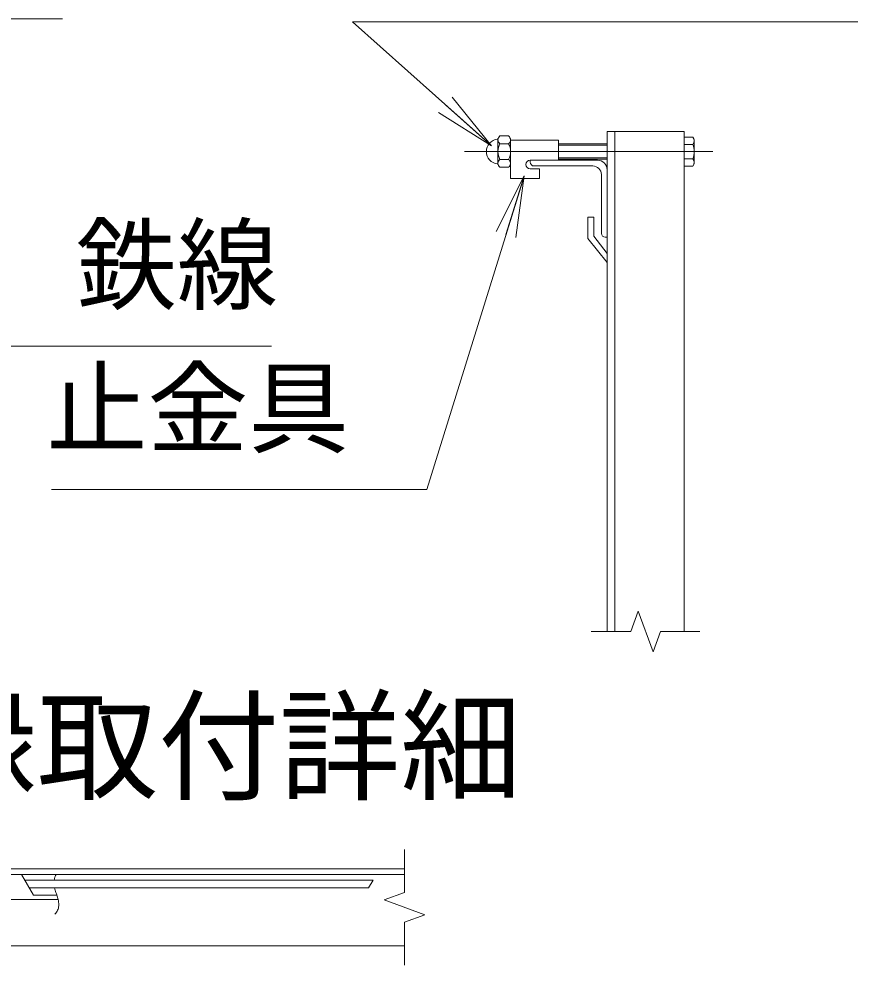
# Model space of a CAD drawing. Units: millimetres at full size; details may follow other scales. Extents: x -16800 to 16800, y -11880 to 11880.
# Drawn here: x -5332 to -3171, y -8323 to -5864 of the extents above; entities that cross this region are included whole.
import ezdxf
from ezdxf.enums import TextEntityAlignment as Align

# ---------------------------------------------------------------- set-up
doc = ezdxf.new("R2010")
doc.units = ezdxf.units.MM
doc.header["$LTSCALE"] = 40
doc.linetypes.add('USER1', pattern=[50.8, 31.75, -6.35, 6.35, -6.35])
for name, color, linetype, lineweight in [('0-0_D-STR1', 1, 'Continuous', 18), ('0-1_D-BMK', 2, 'USER1', 13), ('0-2_D-STR3', 3, 'Continuous', 13), ('0-6_D-STR-DIM', 7, 'Continuous', 13), ('0-7_0', 7, 'Continuous', 18), ('0-9_D-STR-TXT', 7, 'Continuous', 13), ('0-B_D-TTL-TXT', 7, 'Continuous', 13)]:
    doc.layers.add(name, color=color, linetype=linetype, lineweight=lineweight)
doc.styles.add('ＭＳ ゴシック', font='')
doc.styles.get('ＭＳ ゴシック').set_extended_font_data('MS Gothic')

# ---------------------------------------------------------------- blocks, each defined once
blk = doc.blocks.new('_Open')
at = {"layer": '0-7_0'}
blk.add_line((-40, 6.67), (0, 0), dxfattribs=at)
blk.add_lwpolyline([(-40, -6.67), (0, 0), (-40, 0)], dxfattribs=at)

msp = doc.modelspace()

# ---------------------------------------------------------------- linework, layer by layer
at = {"layer": '0-0_D-STR1'}
for p, q in [((-3802.79, -7456.57), (-3802.79, -6156.57)), ((-3802.79, -6156.57), (-3602.79, -6156.57)), ((-3782.79, -7456.57), (-3782.79, -6156.57)), ((-3602.79, -7456.57), (-3602.79, -6156.57)), ((-4002.79, -6231.57), (-3827.79, -6231.57)), ((-4002.79, -6236.57), (-4002.79, -6231.57)), ((-3992.79, -6246.57), (-3840.29, -6246.57)), ((-3817.79, -6269.07), (-3817.79, -6421.57)), ((-3802.79, -6256.57), (-3802.79, -6431.57)), ((-3852.79, -6379.68), (-3852.79, -6434.68)), ((-3837.79, -6379.68), (-3852.79, -6379.68)), ((-3837.79, -6379.68), (-3837.79, -6429.07)), ((-3852.79, -6434.68), (-3802.79, -6497.18)), ((-3837.79, -6429.07), (-3802.79, -6474.32)), ((-3807.79, -6431.57), (-3802.79, -6431.57)), ((-4329.78, -8073), (-6496.45, -8073)), ((-4329.78, -8088), (-6496.45, -8088)), ((-6496.45, -8273), (-4329.78, -8273))]:
    msp.add_line(p, q, dxfattribs=at)
for centre, radius, start, end in [((-3992.79, -6236.57), 10, 180, 270), ((-3827.79, -6256.57), 25, 0, 90), ((-3840.29, -6269.07), 22.5, 0, 90), ((-3807.79, -6421.57), 10, 180, 270)]:
    msp.add_arc(centre, radius, start, end, dxfattribs=at)
at = {"layer": '0-1_D-BMK'}
msp.add_line((-4173.95, -6209.07), (-3527.79, -6209.07), dxfattribs=at)
at = {"layer": '0-2_D-STR3'}
for p, q in [((-4059.04, -6168.57), (-4081.54, -6168.57)), ((-4086.54, -6177.9), (-4086.54, -6239.63)), ((-4086.54, -6177.9), (-4086.54, -6239.63)), ((-4081.54, -6188.82), (-4059.04, -6188.82)), ((-4054.04, -6177.9), (-4054.04, -6239.63)), ((-4054.04, -6177.9), (-4054.04, -6239.63)), ((-4054.04, -6179.07), (-3929.04, -6179.07)), ((-4054.04, -6179.07), (-4054.04, -6279.07)), ((-3929.04, -6179.07), (-3929.04, -6231.57)), ((-3802.79, -6189.07), (-3929.04, -6189.07)), ((-3802.79, -6192.82), (-3929.04, -6192.82)), ((-3602.79, -6171.55), (-3579.77, -6171.55)), ((-3602.79, -6171.55), (-3602.79, -6246.6)), ((-3602.79, -6190.31), (-3579.77, -6190.31)), ((-3576.29, -6177.57), (-3579.77, -6171.55)), ((-3576.29, -6177.57), (-3576.29, -6240.57)), ((-4081.54, -6229.32), (-4059.04, -6229.32)), ((-4002.79, -6231.57), (-3929.04, -6231.57)), ((-3802.79, -6225.32), (-3929.04, -6225.32)), ((-3802.79, -6229.07), (-3929.04, -6229.07)), ((-3602.79, -6227.84), (-3579.77, -6227.84)), ((-3576.29, -6240.57), (-3579.77, -6246.6)), ((-4059.04, -6249.57), (-4081.54, -6249.57)), ((-4002.79, -6254.07), (-3979.04, -6254.07)), ((-3979.04, -6254.07), (-3979.04, -6279.07)), ((-3602.79, -6246.6), (-3579.77, -6246.6)), ((-4054.04, -6279.07), (-3979.04, -6279.07)), ((-5294.22, -8141.5), (-5325.11, -8088)), ((-5316.73, -8102.52), (-4411.34, -8102.52)), ((-5305.18, -8122.52), (-4422.89, -8122.52)), ((-6233.07, -8153), (-5229.73, -8153)), ((-5294.22, -8141.5), (-5233.03, -8141.5))]:
    msp.add_line(p, q, dxfattribs=at)
for centre, radius, start, end in [((-4073.85, -6178.7), 12.71, 127.21089, 232.78911), ((-4066.72, -6178.7), 12.71, 307.21089, 52.78911), ((-4084.04, -6209.07), 32.5, 97.16806, 262.83194), ((-4088.4, -6174.35), 2.5, 277.16806, 350.16084), ((-4043.03, -6209.07), 43.51, 152.26063, 207.73937), ((-4097.54, -6209.07), 43.51, 332.26063, 27.73937), ((-3593.48, -6180.93), 16.61, 325.61585, 34.38415), ((-3638.96, -6209.07), 62.1, 342.4121, 17.5879), ((-4088.4, -6243.8), 2.5, 16.57981, 82.83194), ((-4073.79, -6239.45), 12.75, 127.42505, 232.57495), ((-4066.78, -6239.45), 12.75, 307.42505, 52.57495), ((-4002.79, -6242.82), 11.25, 90, 270), ((-3593.48, -6237.22), 16.61, 325.61585, 34.38415)]:
    msp.add_arc(centre, radius, start, end, dxfattribs=at)
at = {"layer": '0-6_D-STR-DIM'}
for p, q in [((-3722.02, -7403.71), (-3741.26, -7456.57)), ((-3683.55, -7509.43), (-3722.02, -7403.71)), ((-3844.04, -7456.57), (-3741.26, -7456.57)), ((-3664.31, -7456.57), (-3683.55, -7509.43)), ((-3664.31, -7456.57), (-3561.54, -7456.57)), ((-4329.78, -8134.52), (-4329.78, -8023)), ((-4411.34, -8102.52), (-4422.89, -8122.52)), ((-4329.78, -8323), (-4329.78, -8211.48))]:
    msp.add_line(p, q, dxfattribs=at)
for points in [[(-5235.6, -8088), (-5236.19, -8089.23), (-5236.75, -8090.49), (-5237.27, -8091.77), (-5237.76, -8093.06), (-5238.2, -8094.38), (-5238.61, -8095.71), (-5238.99, -8097.05), (-5239.32, -8098.41), (-5239.62, -8099.77), (-5239.88, -8101.14), (-5240.1, -8102.52)], [(-5239.03, -8122.52), (-5238.25, -8125.53), (-5237.37, -8128.52), (-5236.42, -8131.51), (-5235.41, -8134.5), (-5234.38, -8137.51), (-5233.35, -8140.54), (-5232.35, -8143.59), (-5231.39, -8146.69), (-5230.51, -8149.83), (-5229.72, -8153.01), (-5229.06, -8156.23), (-5228.55, -8159.44), (-5228.21, -8162.64), (-5228.07, -8165.81), (-5228.14, -8168.92), (-5228.47, -8171.95), (-5229.07, -8174.88), (-5229.95, -8177.71), (-5231.1, -8180.43), (-5232.5, -8183.05), (-5234.12, -8185.58), (-5235.96, -8188.03), (-5237.98, -8190.41)], [(-4329.78, -8134.52), (-4382.64, -8153.76), (-4276.92, -8192.24), (-4329.78, -8211.48)]]:
    msp.add_lwpolyline(points, dxfattribs=at)
at = {"layer": '0-9_D-STR-TXT'}
for points in [[(-5218.66, -5864.42), (-5927.94, -5864.42), (-6002.09, -6187.05)], [(-2580.96, -5872.09), (-4464.86, -5872.09), (-4105.33, -6192.53)], [(-5247.19, -7086.91), (-4271.92, -7086.91), (-4018.82, -6273.84)], [(-4674.96, -6714.6), (-5398.45, -6714.6), (-5585.56, -6318.38)]]:
    msp.add_lwpolyline(points, dxfattribs=at)

# ---------------------------------------------------------------- block references
at = {"layer": '0-9_D-STR-TXT', "xscale": 4, "yscale": 4}
for p, rotation in [((-4103.84, -6193.87), 318.28965), ((-4018.23, -6271.93), 72.70943)]:
    msp.add_blockref('_Open', p, dxfattribs=dict(at, rotation=rotation))

# ---------------------------------------------------------------- texts
at = {"layer": '0-9_D-STR-TXT', "style": 'ＭＳ ゴシック'}
for s, p in [('鉄線', (-5183.59, -6657.15)), ('止金具', (-5260.39, -7029.97))]:
    msp.add_text(s, height=192.4, dxfattribs=at).set_placement(p, align=Align.BOTTOM_LEFT)
at = {"layer": '0-B_D-TTL-TXT', "style": 'ＭＳ ゴシック'}
msp.add_text('間柱･胴縁取付詳細', height=230.8, dxfattribs=at).set_placement((-6701.57, -7938.8), align=Align.BOTTOM_LEFT)

doc.saveas('drawing.dxf')
